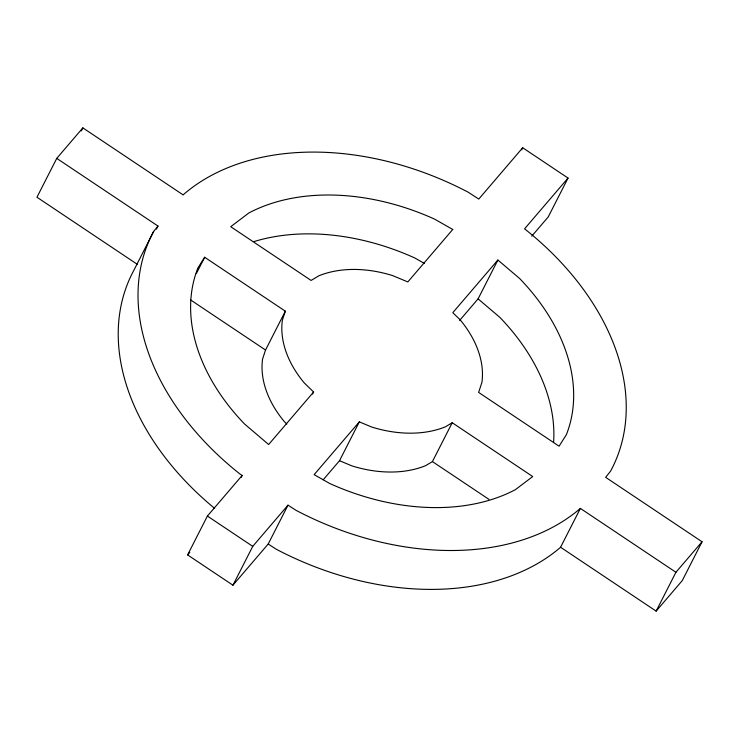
<?xml version="1.0" encoding="UTF-8"?>
<svg xmlns="http://www.w3.org/2000/svg" width="739" height="739" viewBox="0 0 739 739"><rect width="100%" height="100%" fill="white"/><g stroke="black" fill="none" stroke-linecap="round" stroke-linejoin="round"><path stroke-width="1.11" d="M285.328 311.174L282.353 320.273A106.037 74.325 27 0 0 304.274 382.941L313.604 391.993L268.654 444.508L244.664 424.112A202.431 141.888 27 0 1 197.913 267.934L204.666 257.255L285.328 311.174L265.532 350.027L262.557 359.126A106.037 74.325 27 0 0 284.478 421.784L286.815 424.047M531.757 236.166L548.246 216.915L568.042 178.062L522.704 147.754L478.78 199.068L468.184 192.195A258.031 180.861 27 0 0 183.734 194.32L183.217 194.948L82.86 127.875L56.746 158.386L36.95 197.23L137.251 264.285M81.299 130.942L82.86 127.875M56.746 158.386L158.007 226.069L153.675 231.409L133.879 270.262A258.031 180.861 27 0 0 214.643 508.395M156.446 229.136L158.007 226.069M196.334 273.615L204.666 257.255M568.042 178.062L524.579 228.831A257.902 180.759 27 0 1 610.562 471.177L605.638 477.32L702.05 541.77L675.926 572.282L580.374 508.404A257.902 180.759 27 0 1 296.117 510.381L288.007 505.162L268.211 544.015L232.942 585.205L187.604 554.906L207.4 516.053L242.17 475.436L239.898 473.958A258.031 180.861 27 0 1 153.675 231.409M241.136 477.477L242.17 475.436M312.569 394.044L313.604 391.993M232.942 585.205L252.738 546.361L288.007 505.162M323.229 479.75L339.524 460.711L359.32 421.867L371.809 427.068A106.037 74.325 27 0 0 445.405 426.819L452.222 422.736L532.708 476.544L515.489 489.606A202.431 141.888 27 0 1 329.751 483.509L314.14 474.641L359.32 421.867M521.66 149.805L522.704 147.754M459.612 320.449L478.087 298.861L497.883 260.017L519.619 278.492A202.431 141.888 27 0 1 566.37 434.671L559.081 446.199L478.632 392.418L481.93 382.331A106.037 74.325 27 0 0 460.009 319.673L452.795 312.671L497.883 260.017M339.524 460.711L352.013 465.921A106.037 74.325 27 0 0 425.609 465.672L432.426 461.589L452.222 422.736M580.374 508.404L560.578 547.248L656.14 611.125L682.254 580.614L702.05 541.77M656.14 611.125L675.926 572.282M187.604 554.906L189.831 552.31M424.325 263.398L414.736 257.948A202.431 141.888 27 0 0 254.179 241.524M268.211 544.015L276.303 549.262A257.902 180.759 27 0 0 560.596 547.266M190.56 299.914L265.532 350.027M432.426 461.589L488.959 499.379M207.4 516.053L252.738 546.361M478.087 298.861L499.832 317.345A202.431 141.888 27 0 1 553.585 442.31M452.758 229.459L407.826 281.938L392.474 275.545A106.037 74.325 27 0 0 318.878 275.795L311.11 280.441L230.725 226.707L248.794 212.998A202.431 141.888 27 0 1 434.532 219.095L452.758 229.459"/></g></svg>
